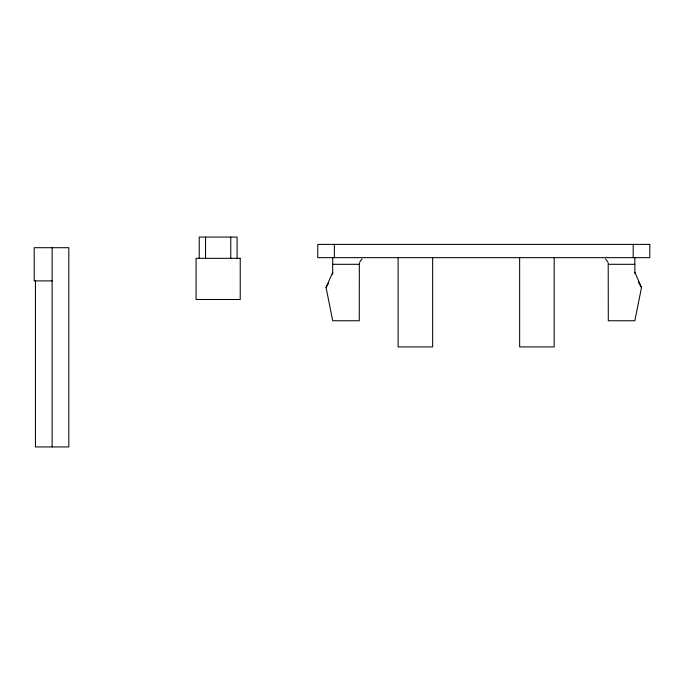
<?xml version="1.0" encoding="UTF-8"?>
<svg xmlns="http://www.w3.org/2000/svg" width="684" height="684" viewBox="0 0 684 684"><rect width="100%" height="100%" fill="white"/><g stroke="black" fill="none" stroke-linecap="round" stroke-linejoin="round"><path stroke-width="1.03" d="M332.706 272.275L326.063 287.545L332.706 320.753L359.262 320.753L359.348 263.263M634.855 272.275L641.498 287.545L634.855 320.753L608.298 320.753L608.213 263.263M359.587 262.254L362.007 258.928M326.063 287.545L328.619 282.945M332.706 264.306L359.262 264.306M608.298 264.306L634.855 264.306M52.129 280.902L34.2 280.902L34.2 247.702L68.81 247.702L68.81 446.926L35.448 446.926L35.448 280.637M605.554 258.928L607.973 262.254M638.437 282.03L641.498 287.545M634.855 257.663L634.855 273.54M633.196 244.385L633.196 257.663M554.177 257.663L554.177 346.916L519.643 346.916L519.643 257.663M432.647 257.663L432.647 346.916L398.114 346.916L398.114 257.663M334.365 244.385L334.365 257.663M332.706 257.663L332.706 274.361M237.074 258.33L237.074 237.074L199.224 237.074L199.224 258.33M230.764 237.074L230.764 258.33M205.533 237.074L205.533 258.33M52.129 247.702L52.129 446.926M649.8 244.385L317.761 244.385L317.761 257.663L649.8 257.663L649.8 244.385M240.229 258.33L196.069 258.33L196.069 299.498L240.229 299.498L240.229 258.33"/></g></svg>
